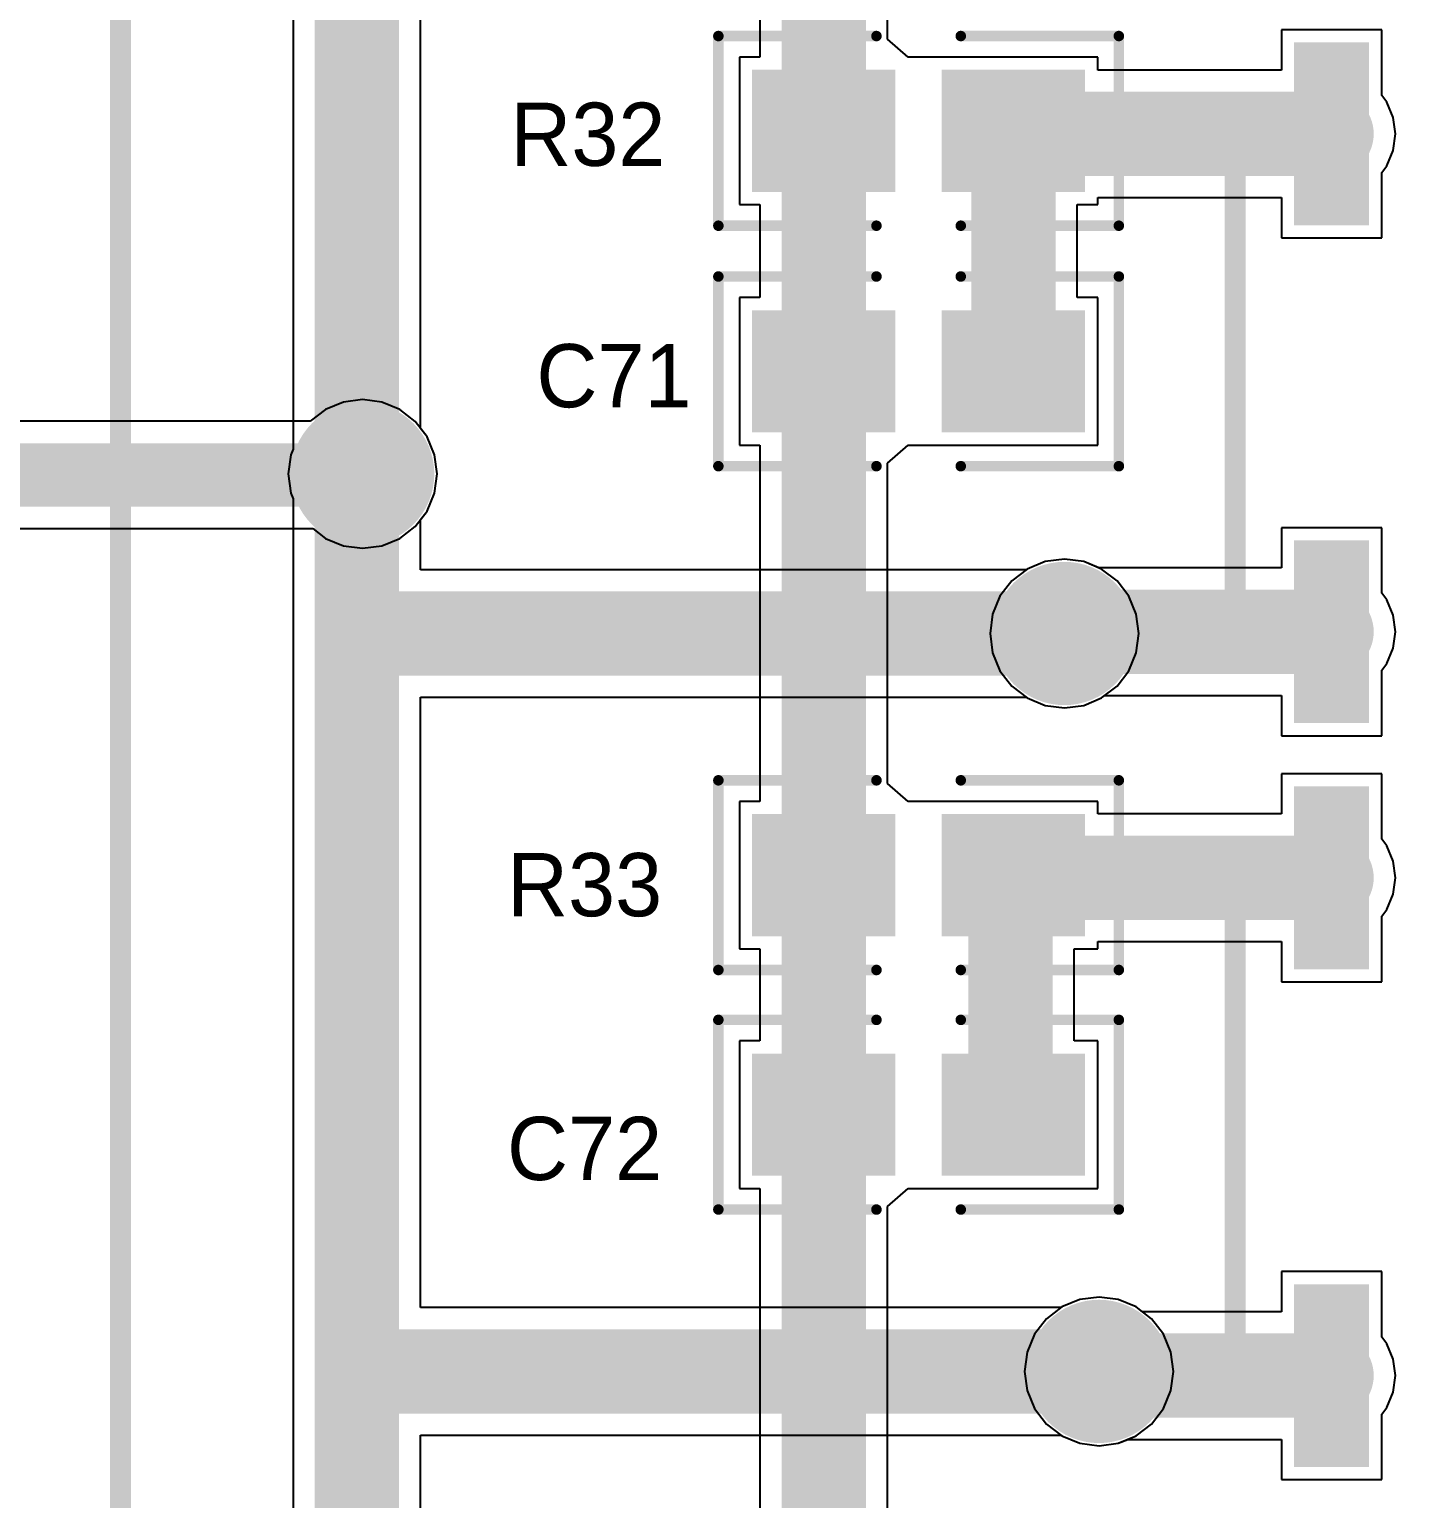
# Model space of a CAD drawing. Header units: millimetres. Extents: x 6.83 to 16.18, y 4.59 to 12.3.
# Drawn here: x 8.799 to 9.459, y 7.989 to 8.687 of the extents above; entities that cross this region are included whole.
import ezdxf

# ---------------------------------------------------------------- set-up
doc = ezdxf.new("R2010")
doc.units = ezdxf.units.MM
doc.header["$MEASUREMENT"] = 0
for name, color, linetype in [('BottomLayer', 5, 'Continuous'), ('BottomSolder', 6, 'Continuous'), ('InternalPlane1', 76, 'Continuous'), ('InternalPlane2', 16, 'Continuous'), ('MultiLayer', 9, 'Continuous'), ('TopLayer', 1, 'Continuous'), ('TopOverlay', 2, 'Continuous'), ('TopPaste', 8, 'Continuous'), ('TopSolder', 216, 'Continuous'), ('ViaHoleLayer', 16, 'Continuous')]:
    doc.layers.add(name, color=color, linetype=linetype)

# ---------------------------------------------------------------- blocks, each defined once
blk = doc.blocks.new('0805_75')
at = {"layer": 'TopLayer'}
for points in [[(-0.057, 0.05), (-0.117, 0.05), (-0.057, 0), (-0.117, 0)], [(0.033, 0.05), (-0.027, 0.05), (0.033, 0), (-0.027, 0)]]:
    blk.add_solid(points, dxfattribs=at)
at = {"layer": 'TopOverlay', "const_width": 0.005}
for points in [[(-0.137, 0.07), (-0.137, -0.02)], [(-0.062, 0.07), (-0.137, 0.07)], [(0.053, 0.07), (-0.022, 0.07)], [(0.053, 0.07), (0.053, -0.02)], [(-0.062, -0.02), (-0.137, -0.02)], [(0.053, -0.02), (-0.022, -0.02)]]:
    blk.add_lwpolyline(points, dxfattribs=at)
at = {"layer": 'TopOverlay', "const_width": 0.0025}
for points in [[(-0.13825, 0.07, 1), (-0.13575, 0.07, 1)], [(-0.13825, 0.07, 1), (-0.13575, 0.07, 1)], [(-0.06325, 0.07, 1), (-0.06075, 0.07, 1)], [(-0.02325, 0.07, 1), (-0.02075, 0.07, 1)], [(0.05175, 0.07, 1), (0.05425, 0.07, 1)], [(0.05175, 0.07, 1), (0.05425, 0.07, 1)], [(-0.13825, -0.02, 1), (-0.13575, -0.02, 1)], [(-0.13825, -0.02, 1), (-0.13575, -0.02, 1)], [(-0.06325, -0.02, 1), (-0.06075, -0.02, 1)], [(-0.02325, -0.02, 1), (-0.02075, -0.02, 1)], [(0.05175, -0.02, 1), (0.05425, -0.02, 1)], [(0.05175, -0.02, 1), (0.05425, -0.02, 1)]]:
    blk.add_lwpolyline(points, format="xyb", close=True, dxfattribs=at)
at = {"layer": 'TopPaste'}
for points in [[(-0.057, 0.05), (-0.117, 0.05), (-0.057, 0), (-0.117, 0)], [(0.033, 0.05), (-0.027, 0.05), (0.033, 0), (-0.027, 0)]]:
    blk.add_solid(points, dxfattribs=at)
at = {"layer": 'TopSolder'}
for points in [[(-0.053, 0.054), (-0.121, 0.054), (-0.053, -0.004), (-0.121, -0.004)], [(0.037, 0.054), (-0.031, 0.054), (0.037, -0.004), (-0.031, -0.004)]]:
    blk.add_solid(points, dxfattribs=at)
blk = doc.blocks.new('0805_76')
at = {"layer": 'TopLayer'}
for points in [[(-0.057, 0.05), (-0.117, 0.05), (-0.057, 0), (-0.117, 0)], [(0.033, 0.05), (-0.027, 0.05), (0.033, 0), (-0.027, 0)]]:
    blk.add_solid(points, dxfattribs=at)
at = {"layer": 'TopOverlay', "const_width": 0.005}
for points in [[(-0.137, 0.07), (-0.137, -0.02)], [(-0.062, 0.07), (-0.137, 0.07)], [(0.053, 0.07), (-0.022, 0.07)], [(0.053, 0.07), (0.053, -0.02)], [(-0.062, -0.02), (-0.137, -0.02)], [(0.053, -0.02), (-0.022, -0.02)]]:
    blk.add_lwpolyline(points, dxfattribs=at)
at = {"layer": 'TopOverlay', "const_width": 0.0025}
for points in [[(-0.13825, 0.07, 1), (-0.13575, 0.07, 1)], [(-0.13825, 0.07, 1), (-0.13575, 0.07, 1)], [(-0.06325, 0.07, 1), (-0.06075, 0.07, 1)], [(-0.02325, 0.07, 1), (-0.02075, 0.07, 1)], [(0.05175, 0.07, 1), (0.05425, 0.07, 1)], [(0.05175, 0.07, 1), (0.05425, 0.07, 1)], [(-0.13825, -0.02, 1), (-0.13575, -0.02, 1)], [(-0.13825, -0.02, 1), (-0.13575, -0.02, 1)], [(-0.06325, -0.02, 1), (-0.06075, -0.02, 1)], [(-0.02325, -0.02, 1), (-0.02075, -0.02, 1)], [(0.05175, -0.02, 1), (0.05425, -0.02, 1)], [(0.05175, -0.02, 1), (0.05425, -0.02, 1)]]:
    blk.add_lwpolyline(points, format="xyb", close=True, dxfattribs=at)
at = {"layer": 'TopPaste'}
for points in [[(-0.057, 0.05), (-0.117, 0.05), (-0.057, 0), (-0.117, 0)], [(0.033, 0.05), (-0.027, 0.05), (0.033, 0), (-0.027, 0)]]:
    blk.add_solid(points, dxfattribs=at)
at = {"layer": 'TopSolder'}
for points in [[(-0.053, 0.054), (-0.121, 0.054), (-0.053, -0.004), (-0.121, -0.004)], [(0.037, 0.054), (-0.031, 0.054), (0.037, -0.004), (-0.031, -0.004)]]:
    blk.add_solid(points, dxfattribs=at)
blk = doc.blocks.new('AXICOM_IM06_155')
at = {"layer": 'TopLayer'}
for points in [[(-0.13873, 0.0719), (-0.11117, 0.0719), (-0.13873, 0.15064), (-0.11117, 0.15064)], [(-0.01275, 0.0719), (0.01481, 0.0719), (-0.01275, 0.15064), (0.01481, 0.15064)], [(0.07387, 0.0719), (0.10143, 0.0719), (0.07387, 0.15064), (0.10143, 0.15064)], [(0.16048, 0.0719), (0.18804, 0.0719), (0.16048, 0.15064), (0.18804, 0.15064)], [(-0.13873, -0.16432), (-0.11117, -0.16432), (-0.13873, -0.08558), (-0.11117, -0.08558)], [(-0.01275, -0.16432), (0.01481, -0.16432), (-0.01275, -0.08558), (0.01481, -0.08558)], [(0.07387, -0.16432), (0.10143, -0.16432), (0.07387, -0.08558), (0.10143, -0.08558)], [(0.16048, -0.16432), (0.18804, -0.16432), (0.16048, -0.08558), (0.18804, -0.08558)]]:
    blk.add_solid(points, dxfattribs=at)
at = {"layer": 'TopOverlay', "const_width": 0.01}
for points in [[(-0.15495, 0.10005), (-0.17495, 0.10005)], [(-0.17495, 0.10005), (-0.17495, -0.11495)], [(0.22005, 0.10005), (0.20005, 0.10005)], [(0.22005, 0.10005), (0.22005, -0.11495)], [(-0.15495, -0.11495), (-0.17495, -0.09495)], [(-0.15495, -0.11495), (-0.17495, -0.11495)], [(-0.02495, -0.11495), (-0.09995, -0.11495)], [(0.22005, -0.11495), (0.20005, -0.11495)]]:
    blk.add_lwpolyline(points, dxfattribs=at)
at = {"layer": 'TopOverlay', "const_width": 0.005}
for points in [[(-0.17745, 0.10005, 1), (-0.17245, 0.10005, 1)], [(-0.17745, 0.10005, 1), (-0.17245, 0.10005, 1)], [(-0.15745, 0.10005, 1), (-0.15245, 0.10005, 1)], [(0.19755, 0.10005, 1), (0.20255, 0.10005, 1)], [(0.21755, 0.10005, 1), (0.22255, 0.10005, 1)], [(0.21755, 0.10005, 1), (0.22255, 0.10005, 1)], [(-0.17745, -0.09495, 1), (-0.17245, -0.09495, 1)], [(-0.17745, -0.11495, 1), (-0.17245, -0.11495, 1)], [(-0.17745, -0.11495, 1), (-0.17245, -0.11495, 1)], [(-0.15745, -0.11495, 1), (-0.15245, -0.11495, 1)], [(-0.15745, -0.11495, 1), (-0.15245, -0.11495, 1)], [(-0.10245, -0.11495, 1), (-0.09745, -0.11495, 1)], [(-0.02745, -0.11495, 1), (-0.02245, -0.11495, 1)], [(0.19755, -0.11495, 1), (0.20255, -0.11495, 1)], [(0.21755, -0.11495, 1), (0.22255, -0.11495, 1)], [(0.21755, -0.11495, 1), (0.22255, -0.11495, 1)]]:
    blk.add_lwpolyline(points, format="xyb", close=True, dxfattribs=at)
at = {"layer": 'TopPaste'}
for points in [[(-0.13873, 0.0719), (-0.11117, 0.0719), (-0.13873, 0.15064), (-0.11117, 0.15064)], [(-0.01275, 0.0719), (0.01481, 0.0719), (-0.01275, 0.15064), (0.01481, 0.15064)], [(0.07387, 0.0719), (0.10143, 0.0719), (0.07387, 0.15064), (0.10143, 0.15064)], [(0.16048, 0.0719), (0.18804, 0.0719), (0.16048, 0.15064), (0.18804, 0.15064)], [(-0.13873, -0.16432), (-0.11117, -0.16432), (-0.13873, -0.08558), (-0.11117, -0.08558)], [(-0.01275, -0.16432), (0.01481, -0.16432), (-0.01275, -0.08558), (0.01481, -0.08558)], [(0.07387, -0.16432), (0.10143, -0.16432), (0.07387, -0.08558), (0.10143, -0.08558)], [(0.16048, -0.16432), (0.18804, -0.16432), (0.16048, -0.08558), (0.18804, -0.08558)]]:
    blk.add_solid(points, dxfattribs=at)
at = {"layer": 'TopSolder'}
for points in [[(-0.14273, 0.0679), (-0.10717, 0.0679), (-0.14273, 0.15464), (-0.10717, 0.15464)], [(-0.01675, 0.0679), (0.01881, 0.0679), (-0.01675, 0.15464), (0.01881, 0.15464)], [(0.06987, 0.0679), (0.10543, 0.0679), (0.06987, 0.15464), (0.10543, 0.15464)], [(0.15648, 0.0679), (0.19204, 0.0679), (0.15648, 0.15464), (0.19204, 0.15464)], [(-0.14273, -0.16832), (-0.10717, -0.16832), (-0.14273, -0.08158), (-0.10717, -0.08158)], [(-0.01675, -0.16832), (0.01881, -0.16832), (-0.01675, -0.08158), (0.01881, -0.08158)], [(0.06987, -0.16832), (0.10543, -0.16832), (0.06987, -0.08158), (0.10543, -0.08158)], [(0.15648, -0.16832), (0.19204, -0.16832), (0.15648, -0.08158), (0.19204, -0.08158)]]:
    blk.add_solid(points, dxfattribs=at)
blk = doc.blocks.new('AXICOM_IM06_156')
at = {"layer": 'TopLayer'}
for points in [[(-0.13873, 0.0719), (-0.11117, 0.0719), (-0.13873, 0.15064), (-0.11117, 0.15064)], [(-0.01275, 0.0719), (0.01481, 0.0719), (-0.01275, 0.15064), (0.01481, 0.15064)], [(0.07387, 0.0719), (0.10143, 0.0719), (0.07387, 0.15064), (0.10143, 0.15064)], [(0.16048, 0.0719), (0.18804, 0.0719), (0.16048, 0.15064), (0.18804, 0.15064)], [(-0.13873, -0.16432), (-0.11117, -0.16432), (-0.13873, -0.08558), (-0.11117, -0.08558)], [(-0.01275, -0.16432), (0.01481, -0.16432), (-0.01275, -0.08558), (0.01481, -0.08558)], [(0.07387, -0.16432), (0.10143, -0.16432), (0.07387, -0.08558), (0.10143, -0.08558)], [(0.16048, -0.16432), (0.18804, -0.16432), (0.16048, -0.08558), (0.18804, -0.08558)]]:
    blk.add_solid(points, dxfattribs=at)
at = {"layer": 'TopOverlay', "const_width": 0.01}
for points in [[(-0.15495, 0.10005), (-0.17495, 0.10005)], [(-0.17495, 0.10005), (-0.17495, -0.11495)], [(0.22005, 0.10005), (0.20005, 0.10005)], [(0.22005, 0.10005), (0.22005, -0.11495)], [(-0.15495, -0.11495), (-0.17495, -0.09495)], [(-0.15495, -0.11495), (-0.17495, -0.11495)], [(-0.02495, -0.11495), (-0.09995, -0.11495)], [(0.22005, -0.11495), (0.20005, -0.11495)]]:
    blk.add_lwpolyline(points, dxfattribs=at)
at = {"layer": 'TopOverlay', "const_width": 0.005}
for points in [[(-0.17745, 0.10005, 1), (-0.17245, 0.10005, 1)], [(-0.17745, 0.10005, 1), (-0.17245, 0.10005, 1)], [(-0.15745, 0.10005, 1), (-0.15245, 0.10005, 1)], [(0.19755, 0.10005, 1), (0.20255, 0.10005, 1)], [(0.21755, 0.10005, 1), (0.22255, 0.10005, 1)], [(0.21755, 0.10005, 1), (0.22255, 0.10005, 1)], [(-0.17745, -0.09495, 1), (-0.17245, -0.09495, 1)], [(-0.17745, -0.11495, 1), (-0.17245, -0.11495, 1)], [(-0.17745, -0.11495, 1), (-0.17245, -0.11495, 1)], [(-0.15745, -0.11495, 1), (-0.15245, -0.11495, 1)], [(-0.15745, -0.11495, 1), (-0.15245, -0.11495, 1)], [(-0.10245, -0.11495, 1), (-0.09745, -0.11495, 1)], [(-0.02745, -0.11495, 1), (-0.02245, -0.11495, 1)], [(0.19755, -0.11495, 1), (0.20255, -0.11495, 1)], [(0.21755, -0.11495, 1), (0.22255, -0.11495, 1)], [(0.21755, -0.11495, 1), (0.22255, -0.11495, 1)]]:
    blk.add_lwpolyline(points, format="xyb", close=True, dxfattribs=at)
at = {"layer": 'TopPaste'}
for points in [[(-0.13873, 0.0719), (-0.11117, 0.0719), (-0.13873, 0.15064), (-0.11117, 0.15064)], [(-0.01275, 0.0719), (0.01481, 0.0719), (-0.01275, 0.15064), (0.01481, 0.15064)], [(0.07387, 0.0719), (0.10143, 0.0719), (0.07387, 0.15064), (0.10143, 0.15064)], [(0.16048, 0.0719), (0.18804, 0.0719), (0.16048, 0.15064), (0.18804, 0.15064)], [(-0.13873, -0.16432), (-0.11117, -0.16432), (-0.13873, -0.08558), (-0.11117, -0.08558)], [(-0.01275, -0.16432), (0.01481, -0.16432), (-0.01275, -0.08558), (0.01481, -0.08558)], [(0.07387, -0.16432), (0.10143, -0.16432), (0.07387, -0.08558), (0.10143, -0.08558)], [(0.16048, -0.16432), (0.18804, -0.16432), (0.16048, -0.08558), (0.18804, -0.08558)]]:
    blk.add_solid(points, dxfattribs=at)
at = {"layer": 'TopSolder'}
for points in [[(-0.14273, 0.0679), (-0.10717, 0.0679), (-0.14273, 0.15464), (-0.10717, 0.15464)], [(-0.01675, 0.0679), (0.01881, 0.0679), (-0.01675, 0.15464), (0.01881, 0.15464)], [(0.06987, 0.0679), (0.10543, 0.0679), (0.06987, 0.15464), (0.10543, 0.15464)], [(0.15648, 0.0679), (0.19204, 0.0679), (0.15648, 0.15464), (0.19204, 0.15464)], [(-0.14273, -0.16832), (-0.10717, -0.16832), (-0.14273, -0.08158), (-0.10717, -0.08158)], [(-0.01675, -0.16832), (0.01881, -0.16832), (-0.01675, -0.08158), (0.01881, -0.08158)], [(0.06987, -0.16832), (0.10543, -0.16832), (0.06987, -0.08158), (0.10543, -0.08158)], [(0.15648, -0.16832), (0.19204, -0.16832), (0.15648, -0.08158), (0.19204, -0.08158)]]:
    blk.add_solid(points, dxfattribs=at)
blk = doc.blocks.new('0805_163')
at = {"layer": 'TopLayer'}
for points in [[(-0.057, 0.05), (-0.117, 0.05), (-0.057, 0), (-0.117, 0)], [(0.033, 0.05), (-0.027, 0.05), (0.033, 0), (-0.027, 0)]]:
    blk.add_solid(points, dxfattribs=at)
at = {"layer": 'TopOverlay', "const_width": 0.005}
for points in [[(-0.137, 0.07), (-0.137, -0.02)], [(-0.062, 0.07), (-0.137, 0.07)], [(0.053, 0.07), (-0.022, 0.07)], [(0.053, 0.07), (0.053, -0.02)], [(-0.062, -0.02), (-0.137, -0.02)], [(0.053, -0.02), (-0.022, -0.02)]]:
    blk.add_lwpolyline(points, dxfattribs=at)
at = {"layer": 'TopOverlay', "const_width": 0.0025}
for points in [[(-0.13825, 0.07, 1), (-0.13575, 0.07, 1)], [(-0.13825, 0.07, 1), (-0.13575, 0.07, 1)], [(-0.06325, 0.07, 1), (-0.06075, 0.07, 1)], [(-0.02325, 0.07, 1), (-0.02075, 0.07, 1)], [(0.05175, 0.07, 1), (0.05425, 0.07, 1)], [(0.05175, 0.07, 1), (0.05425, 0.07, 1)], [(-0.13825, -0.02, 1), (-0.13575, -0.02, 1)], [(-0.13825, -0.02, 1), (-0.13575, -0.02, 1)], [(-0.06325, -0.02, 1), (-0.06075, -0.02, 1)], [(-0.02325, -0.02, 1), (-0.02075, -0.02, 1)], [(0.05175, -0.02, 1), (0.05425, -0.02, 1)], [(0.05175, -0.02, 1), (0.05425, -0.02, 1)]]:
    blk.add_lwpolyline(points, format="xyb", close=True, dxfattribs=at)
at = {"layer": 'TopPaste'}
for points in [[(-0.057, 0.05), (-0.117, 0.05), (-0.057, 0), (-0.117, 0)], [(0.033, 0.05), (-0.027, 0.05), (0.033, 0), (-0.027, 0)]]:
    blk.add_solid(points, dxfattribs=at)
at = {"layer": 'TopSolder'}
for points in [[(-0.053, 0.054), (-0.121, 0.054), (-0.053, -0.004), (-0.121, -0.004)], [(0.037, 0.054), (-0.031, 0.054), (0.037, -0.004), (-0.031, -0.004)]]:
    blk.add_solid(points, dxfattribs=at)
blk = doc.blocks.new('0805_164')
at = {"layer": 'TopLayer'}
for points in [[(-0.057, 0.05), (-0.117, 0.05), (-0.057, 0), (-0.117, 0)], [(0.033, 0.05), (-0.027, 0.05), (0.033, 0), (-0.027, 0)]]:
    blk.add_solid(points, dxfattribs=at)
at = {"layer": 'TopOverlay', "const_width": 0.005}
for points in [[(-0.137, 0.07), (-0.137, -0.02)], [(-0.062, 0.07), (-0.137, 0.07)], [(0.053, 0.07), (-0.022, 0.07)], [(0.053, 0.07), (0.053, -0.02)], [(-0.062, -0.02), (-0.137, -0.02)], [(0.053, -0.02), (-0.022, -0.02)]]:
    blk.add_lwpolyline(points, dxfattribs=at)
at = {"layer": 'TopOverlay', "const_width": 0.0025}
for points in [[(-0.13825, 0.07, 1), (-0.13575, 0.07, 1)], [(-0.13825, 0.07, 1), (-0.13575, 0.07, 1)], [(-0.06325, 0.07, 1), (-0.06075, 0.07, 1)], [(-0.02325, 0.07, 1), (-0.02075, 0.07, 1)], [(0.05175, 0.07, 1), (0.05425, 0.07, 1)], [(0.05175, 0.07, 1), (0.05425, 0.07, 1)], [(-0.13825, -0.02, 1), (-0.13575, -0.02, 1)], [(-0.13825, -0.02, 1), (-0.13575, -0.02, 1)], [(-0.06325, -0.02, 1), (-0.06075, -0.02, 1)], [(-0.02325, -0.02, 1), (-0.02075, -0.02, 1)], [(0.05175, -0.02, 1), (0.05425, -0.02, 1)], [(0.05175, -0.02, 1), (0.05425, -0.02, 1)]]:
    blk.add_lwpolyline(points, format="xyb", close=True, dxfattribs=at)
at = {"layer": 'TopPaste'}
for points in [[(-0.057, 0.05), (-0.117, 0.05), (-0.057, 0), (-0.117, 0)], [(0.033, 0.05), (-0.027, 0.05), (0.033, 0), (-0.027, 0)]]:
    blk.add_solid(points, dxfattribs=at)
at = {"layer": 'TopSolder'}
for points in [[(-0.053, 0.054), (-0.121, 0.054), (-0.053, -0.004), (-0.121, -0.004)], [(0.037, 0.054), (-0.031, 0.054), (0.037, -0.004), (-0.031, -0.004)]]:
    blk.add_solid(points, dxfattribs=at)

msp = doc.modelspace()

# ---------------------------------------------------------------- linework, layer by layer
at = {"layer": 'BottomLayer'}
for p, q in [((8.92364, 9.99549), (8.92364, 8.4874)), ((8.98416, 8.49727), (8.98416, 8.72535)), ((8.98722, 8.49328), (8.98416, 8.49727)), ((8.99075, 8.48477), (8.98722, 8.49328)), ((8.92255, 8.48477), (8.92135, 8.47563)), ((8.92364, 8.4874), (8.92255, 8.48477)), ((8.99195, 8.47563), (8.99075, 8.48477)), ((8.92135, 8.47563), (8.92255, 8.46649)), ((8.99075, 8.46649), (8.99195, 8.47563)), ((8.92255, 8.46649), (8.92364, 8.46386)), ((8.92364, 8.46386), (8.92364, 6.98961)), ((8.98722, 8.45798), (8.99075, 8.46649)), ((8.98416, 8.45399), (8.98722, 8.45798)), ((8.98416, 8.43018), (8.98416, 8.45399)), ((9.27154, 8.43018), (8.98416, 8.43018)), ((9.27195, 8.4305), (9.27154, 8.43018)), ((9.28046, 8.43402), (9.27195, 8.4305)), ((9.2896, 8.43522), (9.28046, 8.43402)), ((9.29874, 8.43402), (9.2896, 8.43522)), ((9.30725, 8.4305), (9.29874, 8.43402)), ((9.31456, 8.42489), (9.30725, 8.4305)), ((9.32017, 8.41757), (9.31456, 8.42489)), ((9.3237, 8.40906), (9.32017, 8.41757)), ((9.3249, 8.39992), (9.3237, 8.40906)), ((9.3237, 8.39079), (9.3249, 8.39992)), ((9.32017, 8.38227), (9.3237, 8.39079)), ((9.31456, 8.37496), (9.32017, 8.38227)), ((9.30725, 8.36935), (9.31456, 8.37496)), ((8.98416, 8.08003), (8.98416, 8.36966)), ((8.98416, 8.36966), (9.27154, 8.36966)), ((9.27154, 8.36966), (9.27195, 8.36935)), ((9.27195, 8.36935), (9.28046, 8.36582)), ((9.29874, 8.36582), (9.30725, 8.36935)), ((9.28046, 8.36582), (9.2896, 8.36462)), ((9.2896, 8.36462), (9.29874, 8.36582)), ((9.28837, 8.08035), (9.28796, 8.08003)), ((9.29688, 8.08387), (9.28837, 8.08035)), ((9.30602, 8.08507), (9.29688, 8.08387)), ((9.31515, 8.08387), (9.30602, 8.08507)), ((9.32367, 8.08035), (9.31515, 8.08387)), ((9.33098, 8.07474), (9.32367, 8.08035)), ((9.28796, 8.08003), (8.98416, 8.08003)), ((9.33659, 8.06742), (9.33098, 8.07474)), ((9.34012, 8.05891), (9.33659, 8.06742)), ((9.34132, 8.04977), (9.34012, 8.05891)), ((9.34012, 8.04064), (9.34132, 8.04977)), ((9.33659, 8.03212), (9.34012, 8.04064)), ((9.33098, 8.02481), (9.33659, 8.03212)), ((9.32367, 8.0192), (9.33098, 8.02481)), ((8.98416, 7.72536), (8.98416, 8.01951)), ((8.98416, 8.01951), (9.28796, 8.01951)), ((9.28796, 8.01951), (9.28837, 8.0192)), ((9.28837, 8.0192), (9.29688, 8.01567)), ((9.31515, 8.01567), (9.32367, 8.0192)), ((9.29688, 8.01567), (9.30602, 8.01447)), ((9.30602, 8.01447), (9.31515, 8.01567))]:
    msp.add_line(p, q, dxfattribs=at)
at = {"layer": 'BottomLayer', "const_width": 0.04}
for points in [[(8.9539, 6.98961), (8.9539, 10.01445)], [(8.96049, 8.39992), (9.2896, 8.39992)], [(8.96272, 8.04977), (9.30602, 8.04977)]]:
    msp.add_lwpolyline(points, dxfattribs=at)
at = {"layer": 'BottomLayer'}
for points, const_width in [([(8.94415, 8.47563, 1), (8.96915, 8.47563, 1)], 0.025), ([(9.2771, 8.39992, 1), (9.3021, 8.39992, 1)], 0.025), ([(8.95049, 8.39992, 1), (8.97049, 8.39992, 1)], 0.02), ([(9.2796, 8.39992, 1), (9.2996, 8.39992, 1)], 0.02), ([(9.29352, 8.04977, 1), (9.31852, 8.04977, 1)], 0.025), ([(8.95272, 8.04977, 1), (8.97272, 8.04977, 1)], 0.02), ([(9.29602, 8.04977, 1), (9.31602, 8.04977, 1)], 0.02)]:
    msp.add_lwpolyline(points, format="xyb", close=True, dxfattribs=dict(at, const_width=const_width))
at = {"layer": 'BottomSolder', "const_width": 0.029}
for points in [[(8.94215, 8.47563, 1), (8.97115, 8.47563, 1)], [(9.2751, 8.39992, 1), (9.3041, 8.39992, 1)], [(9.29152, 8.04977, 1), (9.32052, 8.04977, 1)]]:
    msp.add_lwpolyline(points, format="xyb", close=True, dxfattribs=at)
at = {"layer": 'InternalPlane1', "const_width": 0.034}
for points in [[(8.93965, 8.47563, 1), (8.97365, 8.47563, 1)], [(9.2726, 8.39992, 1), (9.3066, 8.39992, 1)], [(9.28902, 8.04977, 1), (9.32302, 8.04977, 1)]]:
    msp.add_lwpolyline(points, format="xyb", close=True, dxfattribs=at)
at = {"layer": 'InternalPlane2', "const_width": 0.034}
for points in [[(8.93965, 8.47563, 1), (8.97365, 8.47563, 1)], [(9.2726, 8.39992, 1), (9.3066, 8.39992, 1)], [(9.28902, 8.04977, 1), (9.32302, 8.04977, 1)]]:
    msp.add_lwpolyline(points, format="xyb", close=True, dxfattribs=at)
at = {"layer": 'MultiLayer', "const_width": 0.025}
for points in [[(8.94415, 8.47563, 1), (8.96915, 8.47563, 1)], [(9.2771, 8.39992, 1), (9.3021, 8.39992, 1)], [(9.29352, 8.04977, 1), (9.31852, 8.04977, 1)]]:
    msp.add_lwpolyline(points, format="xyb", close=True, dxfattribs=at)
at = {"layer": 'TopLayer'}
for p, q in [((9.14516, 8.84204), (9.14516, 8.67341)), ((9.20568, 8.68193), (9.20568, 8.83351)), ((9.21542, 8.67341), (9.20568, 8.68193)), ((9.44012, 8.68635), (9.39256, 8.68635)), ((9.39256, 8.68635), (9.39256, 8.66724)), ((9.44012, 8.65527), (9.44012, 8.68635)), ((9.14516, 8.67341), (9.13542, 8.67341)), ((9.13542, 8.67341), (9.13542, 8.60341)), ((9.22542, 8.67341), (9.21542, 8.67341)), ((9.22723, 8.67341), (9.22542, 8.67341)), ((9.30542, 8.67341), (9.22723, 8.67341)), ((9.30542, 8.66724), (9.30542, 8.67341)), ((9.39256, 8.66724), (9.30542, 8.66724)), ((9.44254, 8.65211), (9.44012, 8.65527)), ((9.44557, 8.64482), (9.44254, 8.65211)), ((9.4466, 8.63698), (9.44557, 8.64482)), ((9.44557, 8.62915), (9.4466, 8.63698)), ((9.44254, 8.62185), (9.44557, 8.62915)), ((9.44012, 8.61869), (9.44254, 8.62185)), ((9.44012, 8.58761), (9.44012, 8.61869)), ((9.13542, 8.60341), (9.14516, 8.60341)), ((9.14516, 8.60341), (9.14516, 8.55931)), ((9.29568, 8.55931), (9.29568, 8.60341)), ((9.29568, 8.60341), (9.30542, 8.60341)), ((9.30542, 8.60341), (9.30542, 8.60673)), ((9.30542, 8.60673), (9.39256, 8.60673)), ((9.39256, 8.60673), (9.39256, 8.58761)), ((9.39256, 8.58761), (9.44012, 8.58761)), ((9.14516, 8.55931), (9.13542, 8.55931)), ((9.13542, 8.55931), (9.13542, 8.48931)), ((9.30542, 8.55931), (9.29568, 8.55931)), ((9.30542, 8.48931), (9.30542, 8.55931)), ((8.939, 8.5062), (8.93176, 8.50065)), ((8.94752, 8.50973), (8.939, 8.5062)), ((8.95665, 8.51093), (8.94752, 8.50973)), ((8.96579, 8.50973), (8.95665, 8.51093)), ((8.9743, 8.5062), (8.96579, 8.50973)), ((8.98161, 8.50059), (8.9743, 8.5062)), ((8.93176, 8.50065), (7.95158, 8.50065)), ((8.98722, 8.49328), (8.98161, 8.50059)), ((8.99075, 8.48477), (8.98722, 8.49328)), ((8.99195, 8.47563), (8.99075, 8.48477)), ((9.13542, 8.48931), (9.14516, 8.48931)), ((9.14516, 8.48931), (9.14516, 8.32025)), ((9.20568, 8.48079), (9.21542, 8.48931)), ((9.21542, 8.48931), (9.22542, 8.48931)), ((9.22542, 8.48931), (9.22723, 8.48931)), ((9.22723, 8.48931), (9.30542, 8.48931)), ((9.20568, 8.32877), (9.20568, 8.48079)), ((8.99075, 8.46649), (8.99195, 8.47563)), ((8.98722, 8.45798), (8.99075, 8.46649)), ((8.98161, 8.45067), (8.98722, 8.45798)), ((7.94102, 8.44967), (8.93299, 8.44967)), ((8.93299, 8.44967), (8.939, 8.44506)), ((8.9743, 8.44506), (8.98161, 8.45067)), ((9.44012, 8.45013), (9.39256, 8.45013)), ((9.39256, 8.45013), (9.39256, 8.43102)), ((9.44012, 8.41905), (9.44012, 8.45013)), ((8.939, 8.44506), (8.94752, 8.44153)), ((8.96579, 8.44153), (8.9743, 8.44506)), ((8.94752, 8.44153), (8.95665, 8.44033)), ((8.95665, 8.44033), (8.96579, 8.44153)), ((9.27195, 8.4305), (9.26464, 8.42489)), ((9.28046, 8.43402), (9.27195, 8.4305)), ((9.2896, 8.43522), (9.28046, 8.43402)), ((9.29874, 8.43402), (9.2896, 8.43522)), ((9.30598, 8.43102), (9.29874, 8.43402)), ((9.39256, 8.43102), (9.30598, 8.43102)), ((9.26464, 8.42489), (9.25903, 8.41757)), ((9.25903, 8.41757), (9.2555, 8.40906)), ((9.44254, 8.41589), (9.44012, 8.41905)), ((9.44557, 8.4086), (9.44254, 8.41589)), ((9.2555, 8.40906), (9.2543, 8.39992)), ((9.4466, 8.40076), (9.44557, 8.4086)), ((9.44557, 8.39293), (9.4466, 8.40076)), ((9.2543, 8.39992), (9.2555, 8.39079)), ((9.2555, 8.39079), (9.25903, 8.38227)), ((9.44254, 8.38563), (9.44557, 8.39293)), ((9.25903, 8.38227), (9.26464, 8.37496)), ((9.44012, 8.38247), (9.44254, 8.38563)), ((9.44012, 8.35139), (9.44012, 8.38247)), ((9.26464, 8.37496), (9.27195, 8.36935)), ((9.27195, 8.36935), (9.28046, 8.36582)), ((9.29874, 8.36582), (9.30725, 8.36935)), ((9.30725, 8.36935), (9.30875, 8.3705)), ((9.30875, 8.3705), (9.39256, 8.3705)), ((9.39256, 8.3705), (9.39256, 8.35139)), ((9.28046, 8.36582), (9.2896, 8.36462)), ((9.2896, 8.36462), (9.29874, 8.36582)), ((9.39256, 8.35139), (9.44012, 8.35139)), ((9.44012, 8.33338), (9.39256, 8.33338)), ((9.39256, 8.33338), (9.39256, 8.31427)), ((9.44012, 8.3023), (9.44012, 8.33338)), ((9.21542, 8.32025), (9.20568, 8.32877)), ((9.14516, 8.32025), (9.13542, 8.32025)), ((9.13542, 8.32025), (9.13542, 8.25025)), ((9.22542, 8.32025), (9.21542, 8.32025)), ((9.22723, 8.32025), (9.22542, 8.32025)), ((9.30542, 8.32025), (9.22723, 8.32025)), ((9.30542, 8.31427), (9.30542, 8.32025)), ((9.39256, 8.31427), (9.30542, 8.31427)), ((9.44254, 8.29914), (9.44012, 8.3023)), ((9.44557, 8.29184), (9.44254, 8.29914)), ((9.4466, 8.28401), (9.44557, 8.29184)), ((9.44557, 8.27618), (9.4466, 8.28401)), ((9.44254, 8.26888), (9.44557, 8.27618)), ((9.44012, 8.26572), (9.44254, 8.26888)), ((9.44012, 8.23464), (9.44012, 8.26572)), ((9.13542, 8.25025), (9.14516, 8.25025)), ((9.14516, 8.25025), (9.14516, 8.20658)), ((9.29425, 8.20658), (9.29425, 8.25025)), ((9.29425, 8.25025), (9.30542, 8.25025)), ((9.30542, 8.25025), (9.30542, 8.25375)), ((9.30542, 8.25375), (9.39256, 8.25375)), ((9.39256, 8.25375), (9.39256, 8.23464)), ((9.39256, 8.23464), (9.44012, 8.23464)), ((9.14516, 8.20658), (9.13542, 8.20658)), ((9.13542, 8.20658), (9.13542, 8.13658)), ((9.30542, 8.20658), (9.29425, 8.20658)), ((9.30542, 8.13658), (9.30542, 8.20658)), ((9.13542, 8.13658), (9.14516, 8.13658)), ((9.14516, 8.13658), (9.14516, 7.96709)), ((9.20568, 8.12806), (9.21542, 8.13658)), ((9.21542, 8.13658), (9.22542, 8.13658)), ((9.22542, 8.13658), (9.22723, 8.13658)), ((9.22723, 8.13658), (9.30542, 8.13658)), ((9.20568, 7.97561), (9.20568, 8.12806)), ((9.44012, 8.09716), (9.39256, 8.09716)), ((9.39256, 8.09716), (9.39256, 8.07805)), ((9.44012, 8.06608), (9.44012, 8.09716)), ((9.28837, 8.08035), (9.28106, 8.07474)), ((9.29688, 8.08387), (9.28837, 8.08035)), ((9.30602, 8.08507), (9.29688, 8.08387)), ((9.31515, 8.08387), (9.30602, 8.08507)), ((9.32367, 8.08035), (9.31515, 8.08387)), ((9.32666, 8.07805), (9.32367, 8.08035)), ((9.28106, 8.07474), (9.27545, 8.06742)), ((9.39256, 8.07805), (9.32666, 8.07805)), ((9.27545, 8.06742), (9.27192, 8.05891)), ((9.44254, 8.06292), (9.44012, 8.06608)), ((9.44557, 8.05562), (9.44254, 8.06292)), ((9.27192, 8.05891), (9.27072, 8.04977)), ((9.4466, 8.04779), (9.44557, 8.05562)), ((9.27072, 8.04977), (9.27192, 8.04064)), ((9.44557, 8.03996), (9.4466, 8.04779)), ((9.27192, 8.04064), (9.27545, 8.03212)), ((9.44254, 8.03266), (9.44557, 8.03996)), ((9.27545, 8.03212), (9.28106, 8.02481)), ((9.44012, 8.0295), (9.44254, 8.03266)), ((9.28106, 8.02481), (9.28837, 8.0192)), ((9.44012, 7.99842), (9.44012, 8.0295)), ((9.28837, 8.0192), (9.29688, 8.01567)), ((9.31515, 8.01567), (9.31964, 8.01753)), ((9.31964, 8.01753), (9.39256, 8.01753)), ((9.39256, 8.01753), (9.39256, 7.99842)), ((9.29688, 8.01567), (9.30602, 8.01447)), ((9.30602, 8.01447), (9.31515, 8.01567)), ((9.39256, 7.99842), (9.44012, 7.99842))]:
    msp.add_line(p, q, dxfattribs=at)
for points, const_width in [([(9.17542, 8.63841), (9.17542, 8.87704)], 0.04), ([(9.17542, 8.52431), (9.17542, 8.63841)], 0.04), ([(9.26542, 8.52663), (9.26542, 8.63841)], 0.04), ([(9.27565, 8.63698), (9.41634, 8.63698)], 0.04), ([(9.17542, 8.28525), (9.17542, 8.52431)], 0.04), ([(7.94102, 8.47516), (8.95323, 8.47516)], 0.03), ([(9.28899, 8.40076), (9.41634, 8.40076)], 0.04), ([(9.17542, 8.17158), (9.17542, 8.28525)], 0.04), ([(9.26399, 8.28401), (9.41634, 8.28401)], 0.04), ([(9.26399, 8.19639), (9.26399, 8.28401)], 0.04), ([(9.26399, 8.19639), (9.27469, 8.18568)], 0.01), ([(9.17542, 7.93209), (9.17542, 8.17158)], 0.04), ([(9.30792, 8.04779), (9.41634, 8.04779)], 0.04)]:
    msp.add_lwpolyline(points, dxfattribs=dict(at, const_width=const_width))
for points, const_width in [([(9.16542, 8.63841, 1), (9.18542, 8.63841, 1)], 0.02), ([(9.16542, 8.63841, 1), (9.18542, 8.63841, 1)], 0.02), ([(9.25542, 8.63841, 1), (9.27542, 8.63841, 1)], 0.02), ([(9.26565, 8.63698, 1), (9.28565, 8.63698, 1)], 0.02), ([(9.40634, 8.63698, 1), (9.42634, 8.63698, 1)], 0.02), ([(9.16542, 8.52431, 1), (9.18542, 8.52431, 1)], 0.02), ([(9.16542, 8.52431, 1), (9.18542, 8.52431, 1)], 0.02), ([(9.25542, 8.52663, 1), (9.27542, 8.52663, 1)], 0.02), ([(8.94415, 8.47563, 1), (8.96915, 8.47563, 1)], 0.025), ([(8.94573, 8.47516, 1), (8.96073, 8.47516, 1)], 0.015), ([(9.2771, 8.39992, 1), (9.3021, 8.39992, 1)], 0.025), ([(9.27899, 8.40076, 1), (9.29899, 8.40076, 1)], 0.02), ([(9.40634, 8.40076, 1), (9.42634, 8.40076, 1)], 0.02), ([(9.16542, 8.28525, 1), (9.18542, 8.28525, 1)], 0.02), ([(9.16542, 8.28525, 1), (9.18542, 8.28525, 1)], 0.02), ([(9.25399, 8.28401, 1), (9.27399, 8.28401, 1)], 0.02), ([(9.25399, 8.28401, 1), (9.27399, 8.28401, 1)], 0.02), ([(9.40634, 8.28401, 1), (9.42634, 8.28401, 1)], 0.02), ([(9.25399, 8.19639, 1), (9.27399, 8.19639, 1)], 0.02), ([(9.26149, 8.19639, 1), (9.26649, 8.19639, 1)], 0.005), ([(9.16542, 8.17158, 1), (9.18542, 8.17158, 1)], 0.02), ([(9.16542, 8.17158, 1), (9.18542, 8.17158, 1)], 0.02), ([(9.27219, 8.18568, 1), (9.27719, 8.18568, 1)], 0.005), ([(9.29352, 8.04977, 1), (9.31852, 8.04977, 1)], 0.025), ([(9.29792, 8.04779, 1), (9.31792, 8.04779, 1)], 0.02), ([(9.40634, 8.04779, 1), (9.42634, 8.04779, 1)], 0.02)]:
    msp.add_lwpolyline(points, format="xyb", close=True, dxfattribs=dict(at, const_width=const_width))
at = {"layer": 'TopOverlay', "const_width": 0.01}
msp.add_lwpolyline([(8.84181, 5.46209), (8.84181, 8.81209)], dxfattribs=at)
at = {"layer": 'TopSolder', "const_width": 0.029}
for points in [[(8.94215, 8.47563, 1), (8.97115, 8.47563, 1)], [(9.2751, 8.39992, 1), (9.3041, 8.39992, 1)], [(9.29152, 8.04977, 1), (9.32052, 8.04977, 1)]]:
    msp.add_lwpolyline(points, format="xyb", close=True, dxfattribs=at)
at = {"layer": 'ViaHoleLayer', "const_width": 0.014}
for points in [[(8.94965, 8.47563, 1), (8.96365, 8.47563, 1)], [(9.2826, 8.39992, 1), (9.2966, 8.39992, 1)], [(9.29902, 8.04977, 1), (9.31302, 8.04977, 1)]]:
    msp.add_lwpolyline(points, format="xyb", close=True, dxfattribs=at)

# ---------------------------------------------------------------- block references
at = {"rotation": 180}
for name, p in [('0805_76', (9.17842, 8.66341)), ('AXICOM_IM06_156', (9.5906, 8.51203)), ('0805_164', (9.17842, 8.54931)), ('0805_75', (9.17842, 8.31025)), ('AXICOM_IM06_155', (9.5906, 8.15906)), ('0805_163', (9.17842, 8.19658))]:
    msp.add_blockref(name, p, dxfattribs=at)

# ---------------------------------------------------------------- texts
at = {"layer": 'TopOverlay'}
for s, p in [('R32', (9.02669, 8.62181)), ('C71', (9.03908, 8.50725)), ('R33', (9.02514, 8.26574)), ('C72', (9.02514, 8.14058))]:
    msp.add_text(s, height=0.03, dxfattribs=at).set_placement(p)

doc.saveas('drawing.dxf')
